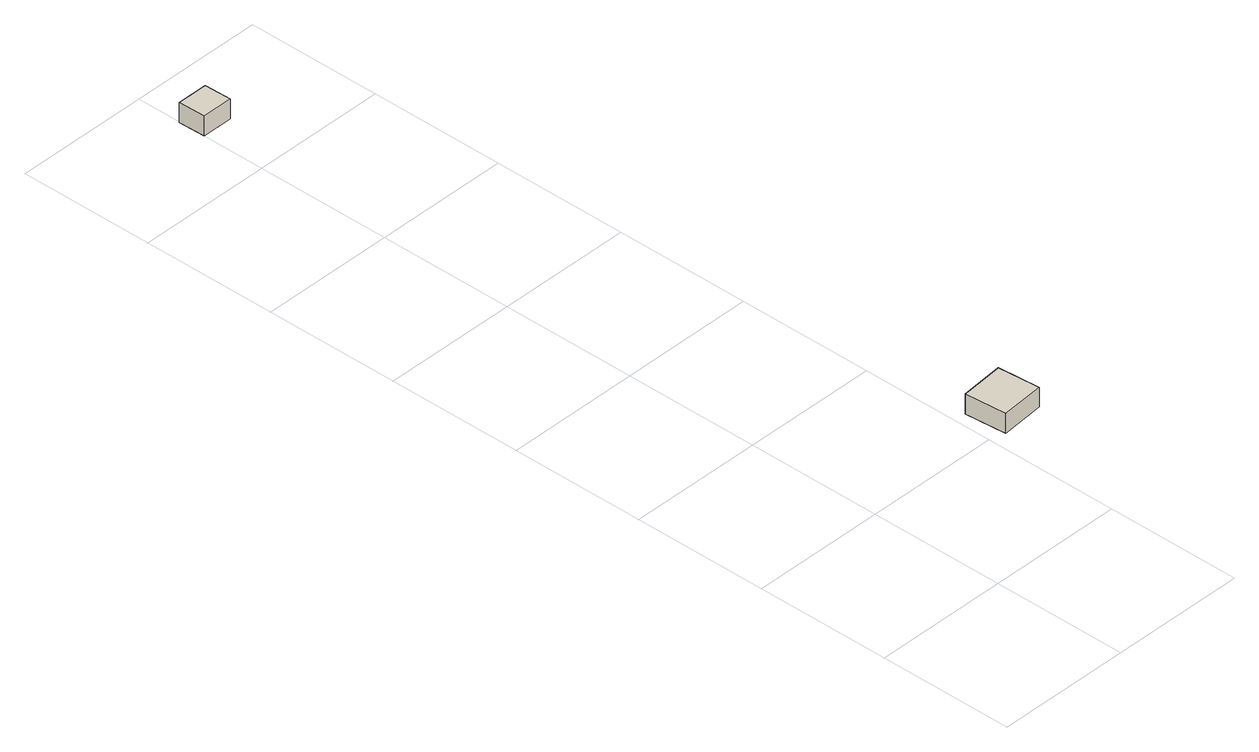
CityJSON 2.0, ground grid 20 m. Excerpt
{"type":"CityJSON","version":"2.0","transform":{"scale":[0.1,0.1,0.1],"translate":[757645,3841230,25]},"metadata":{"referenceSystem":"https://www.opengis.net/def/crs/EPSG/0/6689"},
"CityObjects":{
"building1":{"type":"Building","attributes":{"class":"3003","usage":"461","measuredHeight":3.3,"BuildingDetailAttribute.totalFloorArea":-9999,"BuildingDetailAttribute.buildingFootprintArea":-9999,"BuildingDetailAttribute.buildingStructureType":"611","BuildingDetailAttribute.buildingStructureOrgType":"28","BuildingDetailAttribute.orgUsage":"Null","BuildingDetailAttribute.surveyYear":"0001","BuildingIDAttribute.prefecture":"32","BuildingIDAttribute.city":"32204"},"geometry":[{"type":"Solid","lod":"1","boundaries":[[[[0,1,2,3]],[[2,4,5,3]],[[1,6,4,2]],[[0,7,6,1]],[[3,5,7,0]],[[4,6,7,5]]]]}]},
"building2":{"type":"Building","attributes":{"class":"3003","usage":"461","measuredHeight":4,"BuildingDetailAttribute.totalFloorArea":-9999,"BuildingDetailAttribute.buildingFootprintArea":-9999,"BuildingDetailAttribute.buildingStructureType":"611","BuildingDetailAttribute.buildingStructureOrgType":"28","BuildingDetailAttribute.orgUsage":"Null","BuildingDetailAttribute.surveyYear":"0001","BuildingIDAttribute.prefecture":"32","BuildingIDAttribute.city":"32204"},"geometry":[{"type":"Solid","lod":"1","boundaries":[[[[8,9,10,11]],[[10,12,13,11]],[[9,14,12,10]],[[8,15,14,9]],[[11,13,15,8]],[[12,14,15,13]]]]}]}
},
"vertices":[
[81,74,221],[86,12,221],[21,6,221],[16,68,221],[21,6,251],[16,68,251],[86,12,251],[81,74,251],
[46,1334,10],[47,1294,10],[1,1294,10],[0,1334,10],[1,1294,40],[0,1334,40],[47,1294,40],[46,1334,40]
]}
